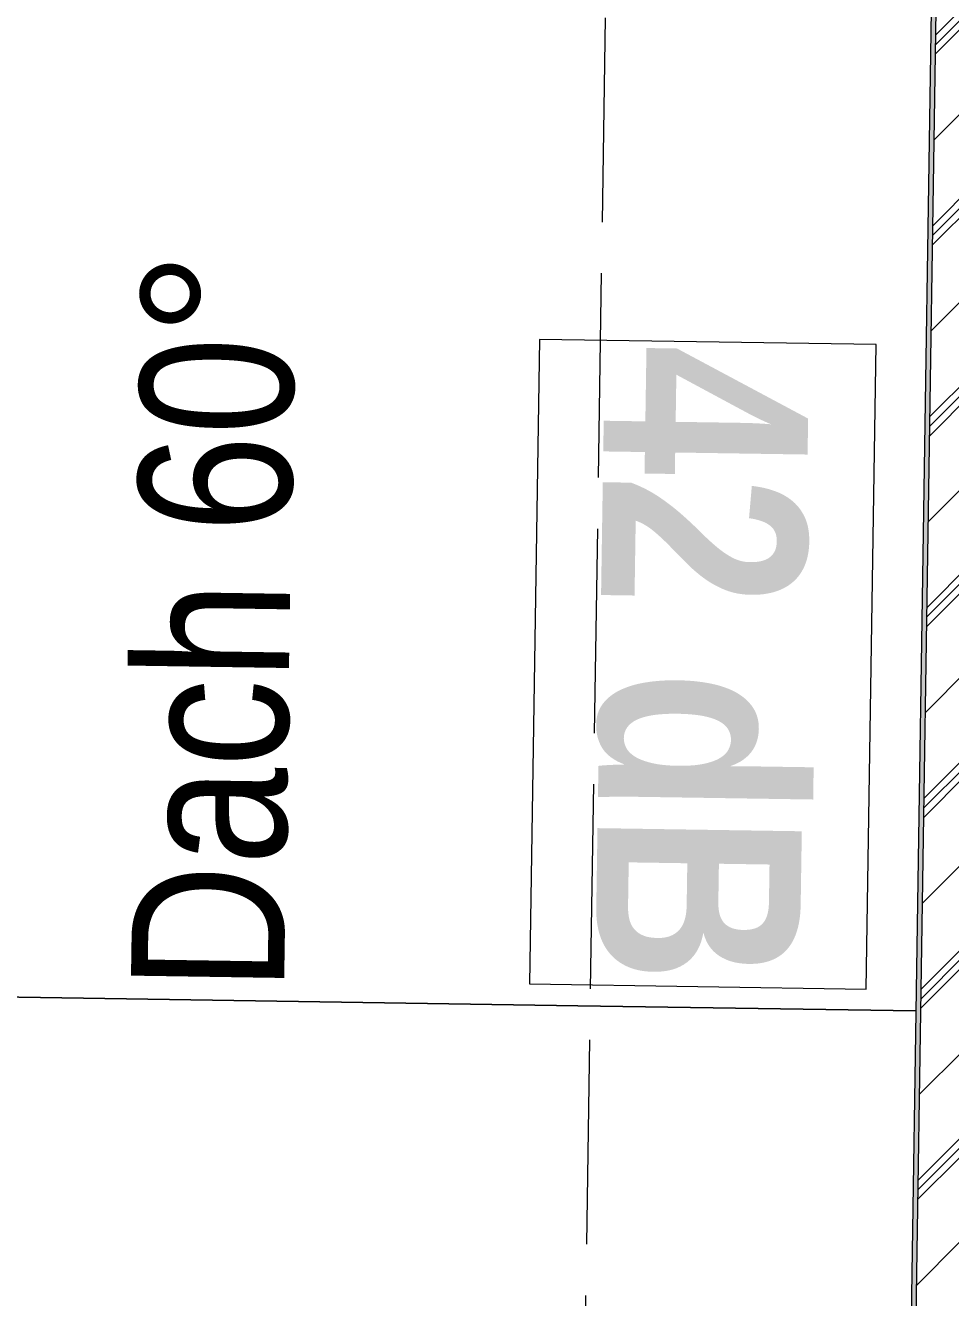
# Model space of a CAD drawing. Header units: metres. Extents: x -19025 to 34897, y -14024 to 26069.
# Drawn here: x -11741 to -11288, y 318 to 940 of the extents above; entities that cross this region are included whole.
import ezdxf

# ---------------------------------------------------------------- set-up
doc = ezdxf.new("R2010")
doc.units = ezdxf.units.M
doc.header["$MEASUREMENT"] = 0
doc.linetypes.add('Untersicht', pattern=[0.125, 0.1, -0.025])
for name, color, linetype in [('220 Bodenaufbau', 7, 'Continuous'), ('310 Dachkonstruktion massiv', 7, 'Continuous'), ('930 Beschriftung Allgemein', 7, 'Continuous'), ('936 Beschriftung PP Schallschutz', 7, 'Continuous')]:
    doc.layers.add(name, color=color, linetype=linetype)
doc.styles.add('ERSTELLTER_STIL_1', font='ARIALN.TTF')
doc.styles.add('ERSTELLTER_STIL_2', font='ARIALNB.TTF')

# ---------------------------------------------------------------- blocks, each defined once
blk = doc.blocks.new('Decke_5_1', base_point=(-13.24432, 2.8969))
at = {"layer": '220 Bodenaufbau', "color": 7, "linetype": 'Untersicht', "lineweight": 13, "flags": 128}
blk.add_lwpolyline([(-13.24432, 2.8969), (-13.18205, 6.95643), (-14.51577, 6.97688), (-14.57804, 2.91736)], close=True, dxfattribs=at)
blk = doc.blocks.new('*X949')
at = {"layer": '310 Dachkonstruktion massiv', "color": 8, "linetype": 'Continuous', "lineweight": 5}
for p, q in [((-13.22184, 4.76339), (-13.72178, 4.77105)), ((-13.72178, 4.77105), (-13.22184, 4.76339)), ((-13.05641, 4.76085), (-13.22184, 4.76339)), ((-13.22184, 4.76339), (-13.05641, 4.76085))]:
    blk.add_line(p, q, dxfattribs=at)
blk = doc.blocks.new('Dachfläche_84_1', base_point=(-13.69573, 7.12422))
at = {"layer": '310 Dachkonstruktion massiv', "linetype": 'Continuous', "lineweight": 5}
h = blk.add_hatch(dxfattribs=at)
h.set_pattern_fill('METALLE_SM_0001', color=5, style=0, pattern_type=2)
h.set_pattern_definition([(45, (0, 0), (-0.04596194, 0.04596194), [0.065, 0]), (45, (-0.02298, 0), (-0.04596194, 0.04596194), [0.065, 0]), (45, (-0.04596, 0), (-0.04596194, 0.04596194), [0.065, 0])])
h.paths.add_polyline_path([(-13.08811, 2.69438), (-13.0858, 2.69434), (-13.01801, 7.11382), (-13.02031, 7.11386)])
at = {"layer": '310 Dachkonstruktion massiv', "linetype": 'Continuous', "lineweight": 13, "true_color": 0xd2b48c}
h = blk.add_hatch(dxfattribs=at)
h.set_pattern_fill('VOLLHOLZ_SN21_0001', color=43, style=0, pattern_type=2)
h.set_pattern_definition([(225, (-0.0023, 0.0023), (-0.04596194, 0.04596194), []), (225, (0, 0), (-0.04596194, 0.04596194), []), (225, (0.0023, -0.0023), (-0.04596194, 0.04596194), []), (225, (-0.068943, -0.02298), (-0.02298097, 0.02298097), [])])
h.paths.add_polyline_path([(-13.0858, 2.69434), (-13.05809, 2.69392), (-13.04691, 3.42262), (-13.05218, 3.42271), (-13.03776, 4.36259), (-13.03249, 4.36251), (-13.03096, 4.46249), (-13.03776, 4.46259), (-13.02334, 5.40248), (-13.01654, 5.40238), (-13.01501, 5.50236), (-13.02334, 5.50248), (-13.00892, 6.44237), (-13.00059, 6.44225), (-12.9903, 7.1134), (-13.01801, 7.11382)])
at = {"layer": '310 Dachkonstruktion massiv', "color": 7, "linetype": 'Continuous', "lineweight": 13, "flags": 128}
for points in [[(-13.02031, 7.11386), (-13.08811, 2.69438)], [(-13.01801, 7.11382), (-13.0858, 2.69434)]]:
    blk.add_lwpolyline(points, dxfattribs=at)
at = {"layer": '310 Dachkonstruktion massiv', "color": 7, "linetype": 'Continuous', "lineweight": 13}
blk.add_blockref('*X949', (0, 0), dxfattribs=at)

msp = doc.modelspace()

# ---------------------------------------------------------------- linework, layer by layer
at = {"layer": '936 Beschriftung PP Schallschutz', "color": 7, "linetype": 'Continuous', "lineweight": 13, "flags": 128}
msp.add_lwpolyline([(-11489.262, 786.166), (-11494.097, 470.969), (-11329.41, 468.442), (-11324.575, 783.64), (-11489.262, 786.166)], close=True, dxfattribs=at)

# ---------------------------------------------------------------- block references
at = {"layer": '220 Bodenaufbau', "color": 7, "linetype": 'Untersicht', "lineweight": 13, "xscale": 1000, "yscale": 1000, "zscale": 1000}
msp.add_blockref('Decke_5_1', (-11492.988, -1406.164), dxfattribs=at)
at = {"layer": '310 Dachkonstruktion massiv', "color": 7, "linetype": 'Continuous', "lineweight": 13, "xscale": 1000, "yscale": 1000, "zscale": 1000}
msp.add_blockref('Dachfläche_84_1', (-11944.406, 2821.151), dxfattribs=at)

# ---------------------------------------------------------------- texts
at = {"layer": '930 Beschriftung Allgemein', "color": 7, "linetype": 'Continuous', "lineweight": 13, "insert": (-11648.469, 648.289), "char_height": 75, "attachment_point": 5, "rotation": 89.121193, "style": 'ERSTELLTER_STIL_1'}
msp.add_mtext('\\A1;{\\pqc;\\fArial Narrow|b0|i0|c0|p0;\\W1.000000;Dach \\fArial Narrow|b0|i0|c0|p0;\\W1.000000;60\\fArial Narrow|b0|i0|c0|p0;\\W1.000000;°}', dxfattribs=at)
at = {"layer": '936 Beschriftung PP Schallschutz', "color": 7, "linetype": 'Continuous', "lineweight": 13, "insert": (-11461.053, 628.098), "char_height": 100, "attachment_point": 8, "rotation": 269.121193, "style": 'ERSTELLTER_STIL_2'}
msp.add_mtext('\\A1;{\\pqc;\\fArial Narrow|b1|i0|c0|p0;\\W1.000000;42 dB}', dxfattribs=at)

doc.saveas('drawing.dxf')
